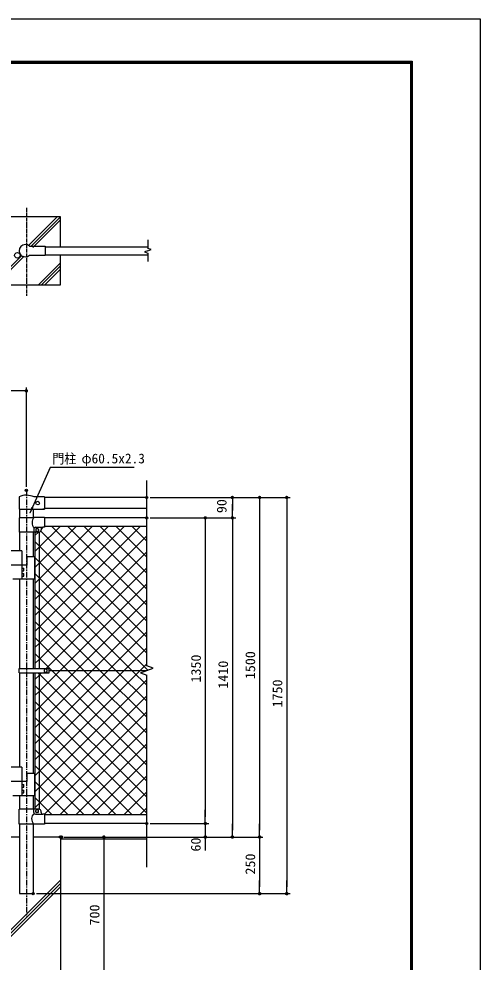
# Model space of a CAD drawing. Units: millimetres, scale not verified. Extents: x -4455 to 4455, y -3150 to 3150.
# Drawn here: x 2417 to 4455, y -1016 to 3150 of the extents above; entities that cross this region are included whole.
import ezdxf
from ezdxf.enums import TextEntityAlignment as Align

# ---------------------------------------------------------------- set-up
doc = ezdxf.new("R2010")
doc.units = ezdxf.units.MM
doc.header["$LTSCALE"] = 20
doc.header["$PDMODE"] = 32
doc.header["$PDSIZE"] = 10
doc.linetypes.add('USER1', pattern=[2, 1.25, -0.25, 0.25, -0.25])
doc.linetypes.add('USER3', pattern=[1.125, 0.75, -0.125, 0.125, -0.125])
for name, color, linetype, lineweight in [('0-0_6文字', 3, 'Continuous', 25), ('0-1_8部品', 7, 'Continuous', 25), ('0-2_4基礎', 4, 'Continuous', 25), ('0-3_1部材', 7, 'Continuous', 25), ('0-4_中心線', 1, 'USER3', 25), ('0-5_5寸法', 1, 'Continuous', 25), ('0-6_SUNPOU', 1, 'Continuous', 25), ('0-8_2網', 4, 'Continuous', 25), ('0-9_0', 4, 'Continuous', 25)]:
    doc.layers.add(name, color=color, linetype=linetype, lineweight=lineweight)
doc.layers.add('0-7_DEFPOINTS', color=7, linetype='Continuous')
doc.styles.add('ＭＳ ゴシック', font='')
doc.styles.get('ＭＳ ゴシック').set_extended_font_data('MS Gothic')

# ---------------------------------------------------------------- blocks, each defined once
blk = doc.blocks.new('M1')
at = {"layer": '0-6_SUNPOU'}
blk.add_line((-5, 0), (-38.58, 0), dxfattribs=at)
for points in [[(0, 0), (-5, 0), (-4.96, 0.63)], [(0, 0), (-4.96, -0.63), (-5, 0)], [(0, 0), (-4.96, 0.63), (-4.84, 1.24)], [(0, 0), (-4.84, -1.24), (-4.96, -0.63)], [(0, 0), (-4.84, 1.24), (-4.65, 1.84)], [(0, 0), (-4.65, -1.84), (-4.84, -1.24)], [(0, 0), (-4.65, 1.84), (-4.38, 2.41)], [(0, 0), (-4.38, -2.41), (-4.65, -1.84)], [(0, 0), (-4.38, 2.41), (-4.05, 2.94)], [(0, 0), (-4.05, -2.94), (-4.38, -2.41)], [(0, 0), (-4.05, 2.94), (-3.64, 3.42)], [(0, 0), (-3.64, -3.42), (-4.05, -2.94)], [(0, 0), (-3.64, 3.42), (-3.19, 3.85)], [(0, 0), (-3.19, -3.85), (-3.64, -3.42)], [(0, 0), (-3.19, 3.85), (-2.68, 4.22)], [(0, 0), (-2.68, -4.22), (-3.19, -3.85)], [(0, 0), (-2.68, 4.22), (-2.13, 4.52)], [(0, 0), (-2.13, -4.52), (-2.68, -4.22)], [(0, 0), (-2.13, 4.52), (-1.55, 4.76)], [(0, 0), (-1.55, -4.76), (-2.13, -4.52)], [(0, 0), (-1.55, 4.76), (-0.94, 4.91)], [(0, 0), (-0.94, -4.91), (-1.55, -4.76)], [(0, 0), (-0.94, 4.91), (-0.31, 4.99)], [(0, 0), (-0.31, -4.99), (-0.94, -4.91)], [(0, 0), (-0.31, 4.99), (0.31, 4.99)], [(0, 0), (0.31, -4.99), (-0.31, -4.99)], [(0, 0), (0.31, 4.99), (0.94, 4.91)], [(0, 0), (0.94, 4.91), (1.55, 4.76)], [(0, 0), (1.55, 4.76), (2.13, 4.52)], [(0, 0), (2.13, 4.52), (2.68, 4.22)], [(0, 0), (2.68, 4.22), (3.19, 3.85)], [(0, 0), (3.19, 3.85), (3.64, 3.42)], [(0, 0), (3.64, 3.42), (4.05, 2.94)], [(0, 0), (4.05, 2.94), (4.38, 2.41)], [(0, 0), (4.38, 2.41), (4.65, 1.84)], [(0, 0), (4.65, 1.84), (4.84, 1.24)], [(0, 0), (4.84, 1.24), (4.96, 0.63)], [(0, 0), (4.96, 0.63), (5, 0)], [(0, 0), (0.94, -4.91), (0.31, -4.99)], [(0, 0), (1.55, -4.76), (0.94, -4.91)], [(0, 0), (2.13, -4.52), (1.55, -4.76)], [(0, 0), (2.68, -4.22), (2.13, -4.52)], [(0, 0), (3.19, -3.85), (2.68, -4.22)], [(0, 0), (3.64, -3.42), (3.19, -3.85)], [(0, 0), (4.05, -2.94), (3.64, -3.42)], [(0, 0), (4.38, -2.41), (4.05, -2.94)], [(0, 0), (4.65, -1.84), (4.38, -2.41)], [(0, 0), (4.84, -1.24), (4.65, -1.84)], [(0, 0), (4.96, -0.63), (4.84, -1.24)], [(0, 0), (5, 0), (4.96, -0.63)]]:
    blk.add_solid(points, dxfattribs=at)

msp = doc.modelspace()

# ---------------------------------------------------------------- linework, layer by layer
at = {"layer": '0-0_6文字', "color": 4}
msp.add_lwpolyline([(2926.08, 1168.98), (2555.45, 1168.98), (2464.93, 966.47)], dxfattribs=at)
msp.add_solid([(2464.11, 964.64), (2471.6, 994.16), (2481.11, 989.9)], dxfattribs=at)
at = {"layer": '0-1_8部品'}
for p, q in [((2482.21, 945.98), (2417.71, 945.98)), ((2417.71, 945.98), (2417.71, 882.98)), ((2530.26, 948.33), (2484.23, 948.33)), ((2530.26, 948.33), (2530.26, 904.98)), ((2507.26, 882.98), (2417.71, 882.98)), ((2482.81, 896.98), (2482.81, 882.98)), ((2487.76, 879.31), (2491.42, 882.98)), ((2490.81, 904.98), (2523.26, 904.98)), ((2491.26, 894.98), (2491.26, 888.98)), ((2500.26, 897.98), (2494.26, 897.98)), ((2500.26, 885.98), (2494.26, 885.98)), ((2503.26, 894.98), (2503.26, 888.98)), ((2515.26, 896.98), (2515.26, 890.98)), ((2530.26, 904.98), (2523.26, 904.98)), ((2429.76, 800.48), (2343.76, 800.48)), ((2429.76, 800.48), (2429.76, 674.48)), ((2451.76, 773.48), (2451.76, 737.48)), ((2486.76, 773.48), (2451.76, 773.48)), ((2486.76, 773.48), (2486.76, 674.48)), ((2451.76, 737.48), (2368.76, 737.48)), ((2429.76, 723.98), (2439.26, 723.98)), ((2429.76, 711.98), (2439.26, 711.98)), ((2439.26, 711.98), (2439.26, 723.98)), ((2486.76, 674.48), (2390.76, 674.48)), ((2429.76, 699.98), (2439.26, 699.98)), ((2429.76, 687.98), (2439.26, 687.98)), ((2439.26, 687.98), (2439.26, 699.98)), ((2417.76, 260.98), (2417.76, 280.98)), ((2417.76, 280.98), (2550.26, 280.98)), ((2417.76, 260.98), (2550.26, 260.98)), ((2535.26, 278.48), (2528.76, 274.73)), ((2528.76, 274.73), (2528.76, 267.23)), ((2528.76, 267.23), (2535.26, 263.47)), ((2541.76, 274.73), (2535.26, 278.48)), ((2535.26, 263.47), (2541.76, 267.23)), ((2541.76, 267.23), (2541.76, 274.73)), ((2550.26, 260.98), (2550.26, 280.98)), ((2429.76, -155.62), (2343.76, -155.62)), ((2429.76, -155.62), (2429.76, -281.62)), ((2451.76, -182.62), (2451.76, -218.62)), ((2486.76, -182.62), (2451.76, -182.62)), ((2486.76, -182.62), (2486.76, -281.62)), ((2451.76, -218.62), (2368.76, -218.62)), ((2429.76, -232.12), (2439.26, -232.12)), ((2429.76, -244.12), (2439.26, -244.12)), ((2439.26, -244.12), (2439.26, -232.12)), ((2486.76, -281.62), (2390.76, -281.62)), ((2429.76, -256.12), (2439.26, -256.12)), ((2429.76, -268.12), (2439.26, -268.12)), ((2439.26, -268.12), (2439.26, -256.12)), ((2507.26, -341.02), (2417.71, -341.02)), ((2482.81, -355.02), (2482.81, -341.02)), ((2490.81, -363.02), (2523.26, -363.02)), ((2491.26, -353.02), (2491.26, -347.02)), ((2500.26, -344.02), (2494.26, -344.02)), ((2500.26, -356.02), (2494.26, -356.02)), ((2503.26, -353.02), (2503.26, -347.02)), ((2515.26, -355.02), (2515.26, -349.02)), ((2530.26, -363.02), (2523.26, -363.02)), ((2530.26, -363.02), (2530.26, -407.02))]:
    msp.add_line(p, q, dxfattribs=at)
msp.add_lwpolyline([(2530.26, -407.02), (2417.71, -407.02), (2417.71, -341.02)], dxfattribs=at)
for centre, radius, start, end in [((2508.85, 925.08), 33.86, 136.64106, 223.65735), ((2490.81, 896.98), 8, 90, 180), ((2494.26, 894.98), 3, 90, 180), ((2494.26, 888.98), 3, 180, 270), ((2500.26, 894.98), 3, 0, 90), ((2500.26, 888.98), 3, 270, 0), ((2507.26, 890.98), 8, 270, 0), ((2523.26, 896.98), 8, 90, 180), ((2507.32, -383.82), 33.86, 133.47703, 221.75112), ((2490.81, -355.02), 8, 180, 270), ((2494.26, -347.02), 3, 90, 180), ((2494.26, -353.02), 3, 180, 270), ((2500.26, -347.02), 3, 0, 90), ((2500.26, -353.02), 3, 270, 0), ((2507.26, -349.02), 8, 0, 90), ((2523.26, -355.02), 8, 180, 270)]:
    msp.add_arc(centre, radius, start, end, dxfattribs=at)
at = {"layer": '0-2_4基礎', "color": 7}
for p, q in [((2600.26, 2275.92), (2300.26, 2275.92)), ((2600.26, 2143.42), (2600.26, 2275.92)), ((2600.26, 1975.92), (2600.26, 2108.42)), ((2420.26, -464.02), (2300.26, -464.02)), ((2600.26, -464.02), (2480.26, -464.02)), ((2600.26, -464.02), (2600.26, -1164.02))]:
    msp.add_line(p, q, dxfattribs=at)
at = {"layer": '0-2_4基礎'}
for p, q in [((2462.62, 2152.41), (2586.12, 2275.92)), ((2472.05, 2147.7), (2600.26, 2275.92)), ((2478.73, 2140.25), (2600.26, 2261.77)), ((2300.27, 1975.92), (2428.48, 2104.13)), ((2314.41, 1975.92), (2440.93, 2102.44)), ((2503.3, 1975.92), (2600.26, 2072.88)), ((2517.45, 1975.92), (2600.26, 2058.74)), ((2531.59, 1975.92), (2600.26, 2044.6)), ((2300.26, -954.95), (2600.26, -654.95)), ((2300.26, -969.09), (2600.26, -669.09)), ((2300.26, -983.23), (2600.26, -683.23))]:
    msp.add_line(p, q, dxfattribs=at)
at = {"layer": '0-2_4基礎', "color": 7}
msp.add_lwpolyline([(2300.26, 2105.92), (2300.26, 1975.92), (2600.26, 1975.92)], dxfattribs=at)
at = {"layer": '0-3_1部材', "color": 4}
for p, q in [((2986.94, 2173.42), (2986.94, 2136.18)), ((3001.04, 2131.05), (2986.94, 2136.18)), ((2986.94, 2125.92), (3001.04, 2131.05)), ((2986.94, 2115.66), (2986.94, 2078.42)), ((2981.94, 326.15), (2981.94, 1110.85)), ((2981.94, 291.93), (2981.94, 326.15)), ((2953.75, 261.15), (2981.94, 250.89)), ((2981.94, -596.37), (2981.94, 250.89))]:
    msp.add_line(p, q, dxfattribs=at)
at = {"layer": '0-3_1部材'}
for p, q in [((2464.14, 2145.92), (2533.26, 2145.92)), ((2533.26, 2145.92), (2533.26, 2105.92)), ((2533.26, 2143.42), (2986.94, 2143.42)), ((2464.14, 2105.92), (2533.26, 2105.92)), ((2533.26, 2108.42), (2986.94, 2108.42)), ((2417.71, 1038.98), (2417.71, 984.48)), ((2530.26, 1038.33), (2484.23, 1038.33)), ((2530.26, 1038.33), (2530.26, 984.48)), ((2981.94, 1035.98), (2530.26, 1035.98)), ((2420.26, 984.48), (2420.26, 945.98)), ((2480.26, 984.48), (2480.26, 945.98)), ((2981.94, 987.38), (2530.26, 987.38)), ((2981.94, 945.98), (2530.26, 945.98)), ((2420.26, 882.98), (2420.26, 800.48)), ((2480.26, 882.98), (2480.26, 773.48)), ((2480.26, 882.98), (2480.26, 863.48)), ((2487.76, 882.98), (2487.76, 620.98)), ((2487.76, 882.98), (2487.76, 280.98)), ((2506.76, 885.17), (2506.76, 620.98)), ((2506.76, 885.17), (2506.76, 280.98)), ((2981.94, 907.98), (2530.26, 907.98)), ((2420.26, 674.48), (2420.26, 280.98)), ((2480.26, 674.48), (2480.26, 280.98)), ((2420.26, 260.98), (2420.26, -155.62)), ((2480.26, 260.98), (2480.26, -182.62)), ((2487.76, 260.98), (2487.76, -341.02)), ((2506.76, 260.98), (2506.76, -341.02)), ((2981.94, 270.98), (2550.26, 270.98)), ((2420.26, -281.62), (2420.26, -341.02)), ((2480.26, -281.62), (2480.26, -341.02)), ((2981.94, -366.02), (2530.26, -366.02)), ((2420.26, -407.02), (2420.26, -714.02)), ((2480.26, -407.02), (2480.26, -714.02)), ((2981.94, -404.02), (2530.26, -404.02)), ((2981.94, -474.02), (2600.26, -474.02)), ((2420.26, -714.02), (2480.26, -714.02))]:
    msp.add_line(p, q, dxfattribs=at)
at = {"layer": '0-3_1部材', "color": 4}
for points in [[(2986.94, 2125.92), (2972.85, 2120.79), (2986.94, 2115.66)], [(2953.75, 261.15), (3010.13, 281.67), (2981.94, 291.93)]]:
    msp.add_lwpolyline(points, dxfattribs=at)
at = {"layer": '0-3_1部材'}
msp.add_lwpolyline([(2417.71, 984.48), (2530.26, 984.48), (2523.26, 984.48)], dxfattribs=at)
for centre, radius in [((2410.22, 2105.53), 12), ((2500.26, 1011.4), 8)]:
    msp.add_circle(centre, radius, dxfattribs=at)
for centre, radius, start, end in [((2445.26, 2125.92), 27.5, 46.65727, 313.34045), ((2450.26, 965.9), 80, 64.87166, 114.00868)]:
    msp.add_arc(centre, radius, start, end, dxfattribs=at)
at = {"layer": '0-4_中心線'}
msp.add_line((2450.26, 2314.81), (2450.26, 1927.5), dxfattribs=at)
at = {"layer": '0-4_中心線', "linetype": 'USER1'}
msp.add_line((2450.26, 1067.48), (2450.26, -812.92), dxfattribs=at)
at = {"layer": '0-5_5寸法'}
for p, q in [((2420.26, 1506.9), (480.26, 1506.9)), ((2450.26, 1082.48), (2450.26, 1521.9)), ((2996.94, 1035.98), (3375.74, 1035.98)), ((2996.94, 1035.98), (3495.74, 1035.98)), ((2996.94, 1035.98), (3615.74, 1035.98)), ((3360.74, 975.98), (3360.74, 1005.98)), ((3480.74, 1005.98), (3480.74, -434.02)), ((3600.74, 1005.98), (3600.74, -684.02)), ((2996.94, 945.98), (3255.74, 945.98)), ((2996.94, 945.98), (3375.74, 945.98)), ((2996.94, 945.98), (3375.74, 945.98)), ((3240.74, 915.98), (3240.74, -374.02)), ((3360.74, 915.98), (3360.74, -434.02)), ((3240.74, -374.02), (3240.74, -344.02)), ((2996.94, -404.02), (3255.74, -404.02)), ((2996.94, -404.02), (3255.74, -404.02)), ((3240.74, -404.02), (3240.74, -464.02)), ((2615.26, -464.02), (3255.74, -464.02)), ((2615.26, -464.02), (3375.74, -464.02)), ((2615.26, -464.02), (3495.74, -464.02)), ((2615.26, -464.02), (3495.74, -464.02)), ((2620.26, -464.02), (2807.63, -464.02)), ((2792.63, -494.02), (2792.63, -1134.02)), ((3240.74, -494.02), (3240.74, -524.02)), ((3480.74, -494.02), (3480.74, -684.02)), ((2495.26, -714.02), (3615.74, -714.02)), ((2495.26, -714.02), (3495.74, -714.02))]:
    msp.add_line(p, q, dxfattribs=at)
at = {"layer": '0-7_DEFPOINTS'}
for p in [(2450.26, 1067.48), (2981.94, 1035.98), (3360.74, 1035.98), (2981.94, 945.98), (2981.94, -404.02), (3240.74, -404.02), (2600.26, -464.02), (2605.26, -464.02), (3240.74, -464.02), (3360.74, -464.02), (3480.74, -464.02), (2480.26, -714.02), (3480.74, -714.02), (3600.74, -714.02)]:
    msp.add_point(p, dxfattribs=at)
at = {"layer": '0-8_2網'}
for p, q in [((2487.76, 867.7), (2503.03, 882.98)), ((2506.76, 816), (2598.74, 907.98)), ((2506.76, 745.28), (2669.45, 907.98)), ((2506.76, 674.57), (2740.17, 907.98)), ((2506.76, 603.86), (2810.88, 907.98)), ((2506.76, 533.15), (2881.59, 907.98)), ((2981.94, 418.69), (2513.97, 886.66)), ((2515.26, 895.21), (2525.03, 904.98)), ((2981.94, 489.4), (2563.36, 907.98)), ((2981.94, 560.11), (2634.07, 907.98)), ((2981.94, 630.82), (2704.78, 907.98)), ((2981.94, 701.53), (2775.49, 907.98)), ((2981.94, 772.24), (2846.2, 907.98)), ((2981.94, 842.95), (2916.91, 907.98)), ((2506.76, 823.16), (2487.76, 842.16)), ((2506.76, 391.73), (2981.94, 866.91)), ((2487.76, 796.99), (2506.76, 816)), ((2981.94, 347.98), (2506.76, 823.16)), ((2506.76, 321.02), (2981.94, 796.2)), ((2506.76, 752.45), (2487.76, 771.45)), ((2986.24, 272.97), (2506.76, 752.45)), ((2487.76, 726.28), (2506.76, 745.28)), ((2537.43, 280.98), (2981.94, 725.49)), ((2506.76, 681.74), (2487.76, 700.74)), ((2487.76, 655.57), (2506.76, 674.57)), ((2487.76, 584.86), (2506.76, 603.86)), ((2668.85, 270.98), (2981.94, 584.07)), ((2487.76, 514.15), (2506.76, 533.15)), ((2739.56, 270.98), (2981.94, 513.36)), ((2506.76, 398.89), (2487.76, 417.89)), ((2487.76, 372.73), (2506.76, 391.73)), ((2634.68, 270.98), (2506.76, 398.89)), ((2506.76, 328.18), (2487.76, 347.18)), ((2487.76, 302.02), (2506.76, 321.02)), ((2563.96, 270.98), (2506.76, 328.18)), ((2506.76, 108.89), (2668.85, 270.98)), ((2506.76, 38.18), (2739.56, 270.98)), ((2981.94, -147), (2563.96, 270.98)), ((2981.94, -76.29), (2634.68, 270.98)), ((2506.76, -244.66), (2981.94, 230.52)), ((2506.76, -315.38), (2981.94, 159.81)), ((2487.76, 89.89), (2506.76, 108.89)), ((2529.83, -363.02), (2981.94, 89.1)), ((2506.76, 45.34), (2487.76, 64.34)), ((2918.12, -366.02), (2506.76, 45.34)), ((2487.76, 19.18), (2506.76, 38.18)), ((2597.54, -366.02), (2981.94, 18.39)), ((2506.76, -25.37), (2487.76, -6.37)), ((2847.41, -366.02), (2506.76, -25.37)), ((2668.25, -366.02), (2981.94, -52.33)), ((2738.96, -366.02), (2981.94, -123.04)), ((2506.76, -166.79), (2487.76, -147.79)), ((2705.99, -366.02), (2506.76, -166.79)), ((2809.67, -366.02), (2981.94, -193.75)), ((2506.76, -237.5), (2487.76, -218.5)), ((2487.76, -263.67), (2506.76, -244.66)), ((2635.28, -366.02), (2506.76, -237.5)), ((2506.76, -308.21), (2487.76, -289.21)), ((2880.38, -366.02), (2981.94, -264.46)), ((2487.76, -334.38), (2506.76, -315.38)), ((2564.57, -366.02), (2506.76, -308.21)), ((2951.09, -366.02), (2981.94, -335.17))]:
    msp.add_line(p, q, dxfattribs=at)
for points in [[(2487.76, 443.44), (2506.76, 462.44), (2952.3, 907.98)], [(2981.94, 206.55), (2917.52, 270.98), (2506.76, 681.74)], [(2487.76, 160.6), (2506.76, 179.6), (2598.14, 270.98), (2981.94, 654.78)], [(2981.94, 135.84), (2846.81, 270.98), (2506.76, 611.03), (2487.76, 630.03)], [(2981.94, 65.13), (2776.1, 270.98), (2506.76, 540.32), (2487.76, 559.32)], [(2981.94, -5.58), (2705.39, 270.98), (2506.76, 469.6), (2487.76, 488.61)], [(2487.76, -51.53), (2506.76, -32.53), (2810.27, 270.98), (2981.94, 442.65)], [(2487.76, -122.24), (2506.76, -103.24), (2880.98, 270.98), (2981.94, 371.94)], [(2487.76, -192.95), (2506.76, -173.95), (2951.69, 270.98), (2981.94, 301.23)], [(2487.76, 231.31), (2506.76, 250.31), (2517.43, 260.98)], [(2981.94, -217.71), (2506.76, 257.47), (2503.25, 260.98)], [(2981.94, -288.42), (2506.76, 186.76), (2487.76, 205.76)], [(2981.94, -359.13), (2506.76, 116.05), (2487.76, 135.05)], [(2776.7, -366.02), (2506.76, -96.08), (2487.76, -77.08)]]:
    msp.add_lwpolyline(points, dxfattribs=at)
at = {"layer": '0-9_0', "color": 3}
msp.add_lwpolyline([(-4454.66, 3150.24), (4455.34, 3150.24), (4455.34, -3149.76), (-4454.66, -3149.76)], close=True, dxfattribs=at)
at = {"layer": '0-9_0', "color": 7}
for points in [[(-4154.66, 2962.74), (4155.34, 2962.74), (4155.34, -2962.26), (-4154.66, -2962.26)], [(-4152.79, 2960.87), (4153.46, 2960.87), (4153.46, -2960.38), (-4152.79, -2960.38)], [(-4150.91, 2958.99), (4151.59, 2958.99), (4151.59, -2958.51), (-4150.91, -2958.51)], [(-4149.04, 2957.12), (4149.71, 2957.12), (4149.71, -2956.63), (-4149.04, -2956.63)], [(-4147.16, 2955.24), (4147.84, 2955.24), (4147.84, -2954.76), (-4147.16, -2954.76)]]:
    msp.add_lwpolyline(points, close=True, dxfattribs=at)

# ---------------------------------------------------------------- block references
at = {"layer": '0-5_5寸法', "xscale": 1.5, "yscale": 1.5}
msp.add_blockref('M1', (2450.26, 1506.9), dxfattribs=at)
for p, rotation in [((3360.74, 1035.98), 90), ((3480.74, 1035.98), 90), ((3600.74, 1035.98), 90), ((3360.74, 945.98), 270), ((3240.74, 945.98), 90), ((3360.74, 945.98), 90), ((3240.74, -404.02), 270), ((3240.74, -404.02), 270), ((3360.74, -464.02), 270), ((3480.74, -464.02), 270), ((2792.63, -464.02), 90), ((3240.74, -464.02), 90), ((3480.74, -464.02), 90), ((3480.74, -714.02), 270), ((3600.74, -714.02), 270)]:
    msp.add_blockref('M1', p, dxfattribs=dict(at, rotation=rotation))

# ---------------------------------------------------------------- texts
at = {"layer": '0-0_6文字', "style": 'ＭＳ ゴシック', "width": 0.9}
msp.add_text('門柱', height=43.3, dxfattribs=at).set_placement((2564.26, 1173.08), align=Align.BOTTOM_LEFT)
at = {"layer": '0-0_6文字', "style": 'ＭＳ ゴシック'}
msp.add_text('φ60.5x2.3', height=43.3, dxfattribs=at).set_placement((2693.51, 1173.71), align=Align.BOTTOM_LEFT)
at = {"layer": '0-5_5寸法', "color": 3, "style": 'ＭＳ ゴシック', "width": 1.05}
for s, p in [('90', (3347.69, 966.83)), ('1350', (3234.06, 218.48)), ('1500', (3474.06, 233.48)), ('1410', (3354.06, 191.48)), ('1750', (3594.06, 108.48)), ('60', (3233.32, -528.05)), ('250', (3474.06, -629.52)), ('700', (2785.96, -854.52))]:
    msp.add_text(s, height=43.26, rotation=90, dxfattribs=at).set_placement(p, align=Align.BOTTOM_LEFT)

doc.saveas('drawing.dxf')
